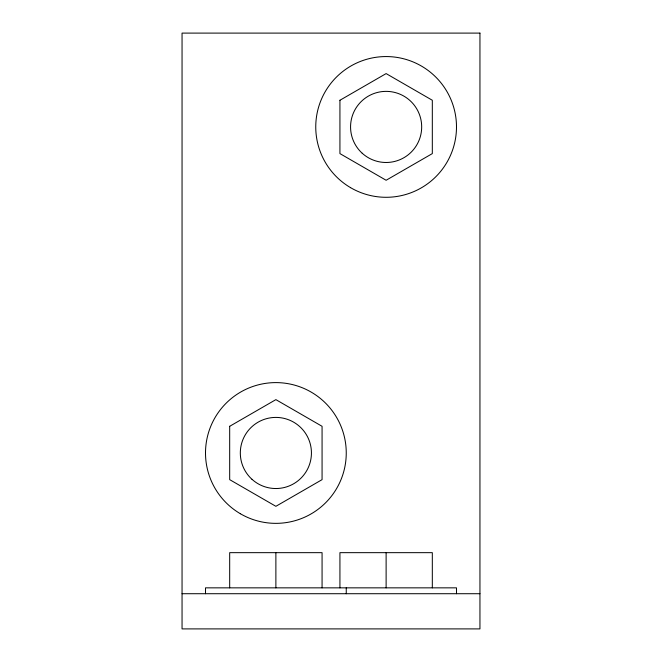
<?xml version="1.0" encoding="UTF-8"?>
<svg xmlns="http://www.w3.org/2000/svg" width="662" height="662" viewBox="0 0 662 662"><rect width="100%" height="100%" fill="white"/><g stroke="black" fill="none" stroke-linecap="round" stroke-linejoin="round"><path stroke-width="0.99" d="M182.05 593.715L479.95 593.715M456.49 593.715L456.49 587.848L205.51 587.848L205.51 593.715M432.319 587.848L432.319 552.662L339.929 552.662L339.929 587.848M386.12 552.662L386.12 587.848M346.251 587.848L346.251 593.715M322.071 587.848L322.071 552.662L229.681 552.662L229.681 587.848M275.88 552.662L275.88 587.848M229.681 426.303L229.681 479.644L275.88 506.314L322.071 479.644L322.071 426.303L275.88 399.633L229.681 426.303M339.929 100.26L339.929 153.601L386.12 180.263L432.319 153.601L432.319 100.26L386.12 73.59L339.929 100.26M479.95 33.1L182.05 33.1L182.05 628.9L479.95 628.9L479.95 33.1M350.579 187.66A70.371 70.371 0 0 0 456.49 127.336A70.371 70.371 0 0 0 351.299 65.778A70.371 70.371 0 0 0 350.579 187.66M362.23 153.261A35.558 35.558 0 0 0 420.875 134.452A35.558 35.558 0 0 0 375.263 93.069A35.558 35.558 0 0 0 362.23 153.261M240.331 513.712A70.371 70.371 0 0 0 346.251 453.387A70.371 70.371 0 0 0 241.051 391.83A70.371 70.371 0 0 0 240.331 513.712M251.982 479.305A35.558 35.558 0 0 0 310.627 460.504A35.558 35.558 0 0 0 265.015 419.112A35.558 35.558 0 0 0 251.982 479.305"/></g></svg>
